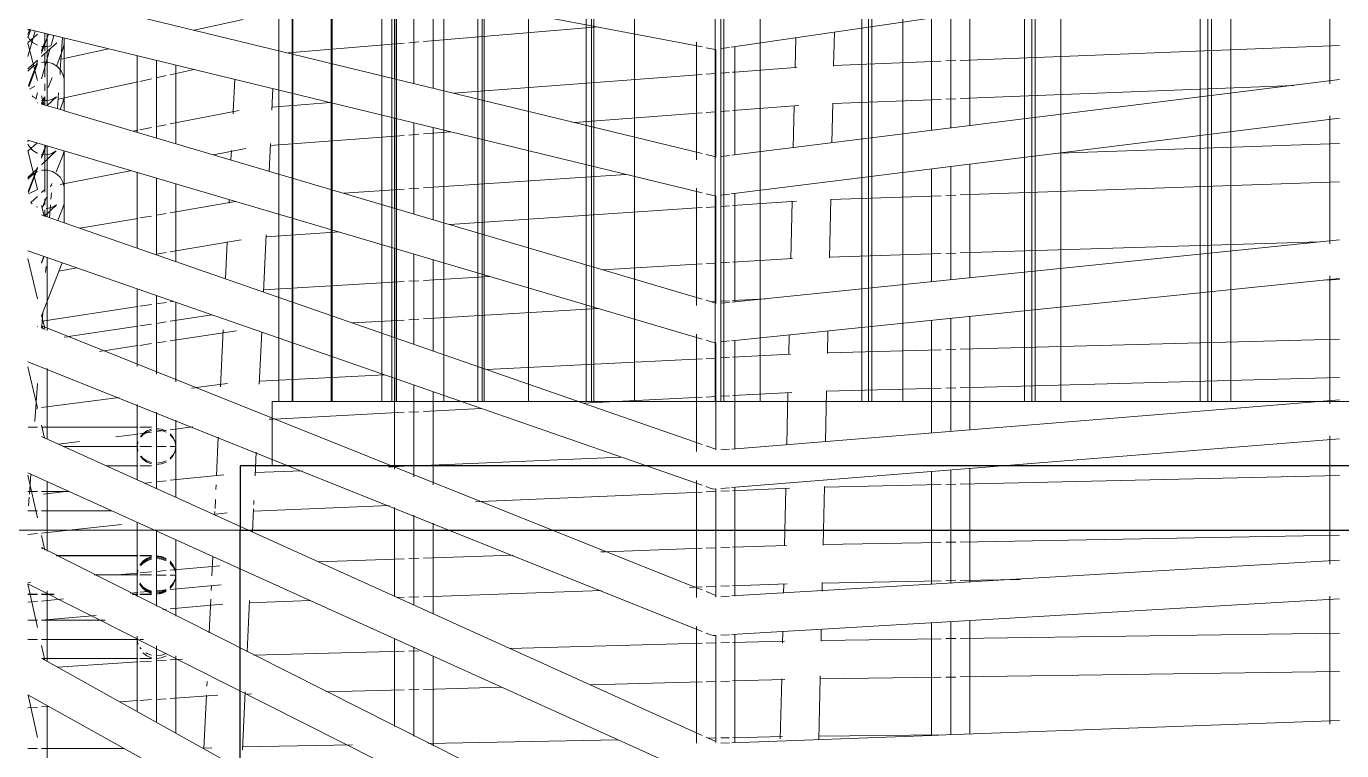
# Model space of a CAD drawing. Header units: millimetres. Extents: x 886808 to 1650903, y -1008069 to 230892.
# Drawn here: x 1018504 to 1019526, y -559522 to -558958 of the extents above; entities that cross this region are included whole.
import ezdxf
from ezdxf.xclip import XClip

# ---------------------------------------------------------------- set-up
doc = ezdxf.new("R2010")
doc.units = ezdxf.units.MM
doc.header["$XCLIPFRAME"] = 0
doc.linetypes.add('CENTER', pattern=[2, 1.25, -0.25, 0.25, -0.25])
doc.layers.get('0').update_dxf_attribs({"lineweight": 0})
for name, color, linetype, lineweight in [('0.NETMANHNHAT-0.05', 251, 'Continuous', 0), ('8l NET TO', 8, 'Continuous', 9), ('A-Wall', 113, 'Continuous', 30), ('A_Dim', 8, 'Continuous', 5)]:
    doc.layers.add(name, color=color, linetype=linetype, lineweight=lineweight)

# ---------------------------------------------------------------- blocks, each defined once
blk = doc.blocks.new('A$C14C457CE')
for p, q in [((8875.8, 2075.9), (9371.7, 2170.5)), ((8380.3, 2144.9), (8853.2, 2075.8)), ((8387.8, 2047.2), (8387.8, 2146.9)), ((8875.8, 1993), (9389.4, 2117.8)), ((9100, 2118.8), (9100, 2047.5)), ((9115, 2121.7), (9115, 2051.1)), ((9085, 2116), (9085, 2043.8)), ((8667.5, 2103), (8667.5, 2014.7)), ((8682.5, 2100.8), (8682.5, 2012.7)), ((8697.5, 2098.6), (8697.5, 2011)), ((9270.7, 2089), (9232.6, 2097.3)), ((8773.5, 2061.1), (8772.9, 2087.5)), ((9092.5, 2080.1), (8956.5, 2091.5)), ((9385, 2086.2), (9392.5, 2088)), ((9386.7, 2086.6), (9386.7, 2079.9)), ((9386.7, 2086.6), (9386.7, 2072.8)), ((9392.5, 2088), (9397.8, 2089.3)), ((9394.3, 2088.4), (9400, 2068.4)), ((9397.8, 2089.3), (9400, 2089.8)), ((9397.8, 2089.3), (9400, 2083.3)), ((9398.6, 2089.5), (9400, 2085.6)), ((9400, 2089), (9399, 2089.6)), ((8675, 2065.5), (8380.3, 2077.1)), ((8803.5, 2059.9), (8803, 2083.1)), ((8850.2, 1991.9), (8850.2, 2076.2)), ((8875.8, 1962.4), (9385, 2086.2)), ((8880.2, 1988.2), (8880.2, 2079.7)), ((9103.9, 2079.1), (9096.1, 2079.8)), ((9197.7, 2071.3), (9107.5, 2078.8)), ((9371.8, 2081.9), (9371.8, 2083)), ((9371.8, 2078), (9371.8, 2081.9)), ((9371.8, 2078), (9372.8, 2074.3)), ((9371.8, 2077.9), (9371.8, 2067)), ((9374.8, 2058.3), (9373, 2083.2)), ((9377.6, 2079.2), (9378.4, 2078.7)), ((9389.4, 2068.5), (9377.6, 2079.2)), ((9379.8, 2084.9), (9382, 2077.1)), ((9382.2, 2076.9), (9384.8, 2076.2)), ((9383.9, 2085.9), (9389.4, 2071.1)), ((9384.8, 2076.2), (9388.7, 2076.2)), ((9385, 2064), (9385, 2086.2)), ((9386.7, 2079.9), (9389.4, 2072.8)), ((9388.7, 2076.2), (9389.4, 2076.3)), ((9400, 2079.1), (9392.5, 2085.9)), ((9392.5, 2077.2), (9395.9, 2079.2)), ((9400, 2078.8), (9392.5, 2049.9)), ((9395.9, 2079.2), (9398.7, 2081.9)), ((9398.7, 2081.9), (9400, 2084.3)), ((8854.6, 2075.6), (8861.3, 2074.6)), ((8865.2, 2074), (8865.6, 2074)), ((8865.2, 1990.3), (8865.2, 2074)), ((8865.6, 2074), (8872.7, 2075.3)), ((9315, 2009.6), (9315, 2069.1)), ((9374.2, 2066.5), (9337.2, 2074.5)), ((9371.8, 2067), (9371.8, 2051.1)), ((9372.8, 2074.3), (9377.6, 2061.5)), ((9382.6, 2074.9), (9389.4, 2051)), ((9386.7, 2071.2), (9386.7, 2052.4)), ((8686.4, 2065), (8678.6, 2065.4)), ((8773.5, 2061.6), (8690, 2064.9)), ((8803.5, 2059.9), (8802.5, 2060)), ((8850.2, 2056.4), (8803.5, 2059.9)), ((8852.2, 2056.2), (8850.2, 2056.4)), ((8861.3, 2055.6), (8854.6, 2056.1)), ((9289.4, 2054.3), (9270.6, 2058.4)), ((9285, 2000.7), (9285, 2061.9)), ((9300, 2065.5), (9300, 2005.1)), ((9300, 2065.5), (9300, 2005.1)), ((9374.7, 2058.2), (9372.8, 2054.7)), ((9377.4, 2061), (9374.7, 2058.2)), ((9375, 2054.6), (9374.8, 2058)), ((9380.8, 2063), (9377.4, 2061)), ((9384.5, 2064), (9380.8, 2063)), ((9388.4, 2064.1), (9384.5, 2064)), ((9385, 2034.2), (9385, 2064)), ((9389.4, 2063.8), (9388.4, 2064.1)), ((9400, 2058.9), (9392.5, 2065.7)), ((9392.5, 2064.6), (9399.5, 2046)), ((9395.4, 2061.3), (9392.5, 2062.9)), ((9392.5, 2062.8), (9399.2, 2044.9)), ((9395.7, 2061.2), (9395.4, 2061.3)), ((9400, 2057.2), (9395.7, 2061.2)), ((9398, 2060.6), (9397.1, 2061)), ((9398.9, 2060.1), (9398, 2060.6)), ((8380.3, 2050.5), (8852.6, 1991.7)), ((8675, 2035.7), (8415.8, 2045.9)), ((8872.7, 2054.7), (8865.2, 2055.3)), ((9068.7, 2039.9), (8875.8, 2054.5)), ((9240.3, 2025.6), (9239.2, 2050.7)), ((9300, 2052), (9292.5, 2053.6)), ((9313, 2049.1), (9303.9, 2051.1)), ((9376.4, 2035.4), (9314.5, 2048.8)), ((9371.8, 2051), (9372.8, 2054.7)), ((9371.8, 2051), (9371.8, 2050.9)), ((9371.8, 2050.9), (9371.9, 2047)), ((9371.8, 2050.9), (9371.8, 2048.9)), ((9371.8, 2040.5), (9371.9, 2047)), ((9381.1, 2052.2), (9384.1, 2044.3)), ((9386.7, 2047.1), (9386.7, 2041.9)), ((9386.7, 2047.1), (9386.7, 2041.9)), ((9398.8, 2043.2), (9394.5, 2045.5)), ((8686.4, 2035.2), (8678.6, 2035.6)), ((9210.3, 2026.7), (9209.5, 2043.5)), ((9371.8, 2040.5), (9371.8, 2036.6)), ((9371.8, 2036.6), (9372.9, 2032.9)), ((9371.8, 2036.4), (9371.9, 2036.6)), ((9371.8, 2026.3), (9371.8, 2036.4)), ((9371.8, 2036.4), (9371.9, 2026.4)), ((9377, 2027.9), (9376.1, 2040.3)), ((9377.8, 2037.1), (9381.2, 2035.1)), ((9385.1, 2030.3), (9377.8, 2037.1)), ((9386.7, 2037.3), (9386.7, 2030.7)), ((9386.8, 2037.2), (9389, 2031.4)), ((9389.4, 2037.9), (9387.6, 2031)), ((9387.6, 2036.5), (9389.4, 2031.7)), ((9392.5, 2040.1), (9393.8, 2035.4)), ((9393.5, 2035.7), (9396, 2037.2)), ((9396, 2037.2), (9396.7, 2038)), ((8774.1, 2031.8), (8690, 2035.1)), ((8774.8, 2001.3), (8774.1, 2032.2)), ((8852.2, 2026.4), (8800.6, 2030.3)), ((8804.9, 1997.5), (8804.2, 2030)), ((8861.3, 2025.7), (8854.6, 2026.2)), ((8872.7, 2024.9), (8865.2, 2025.4)), ((8875.8, 1879.8), (9371.8, 2026.3)), ((9210.1, 2029.2), (9164.8, 2032.6)), ((9289.4, 2016), (9235.6, 2026.5)), ((9240.4, 2023.8), (9240.4, 2025.2)), ((9371.8, 2026.3), (9371.9, 2026.4)), ((9371.9, 2026.4), (9389.4, 2031.5)), ((9372.9, 2032.9), (9375, 2027.3)), ((9381.2, 2035.1), (9385, 2034.2)), ((9385, 2034.2), (9387.9, 2034.2)), ((9385, 2030.4), (9385, 2034.2)), ((9385, 2030.2), (9385, 2030.4)), ((9389, 2031.4), (9386.6, 2032.7)), ((9387.9, 2034.2), (9388.4, 2034.2)), ((9388.4, 2034.2), (9388.9, 2034.2)), ((9388.9, 2034.2), (9389.4, 2034.3)), ((9392.5, 2032.5), (9392.7, 2032.5)), ((8380.3, 2020.4), (8853.1, 1961.6)), ((8387.8, 1922.7), (8387.8, 2022.4)), ((8975.1, 2017.1), (8875.8, 2024.6)), ((9100, 2016.9), (9100, 1946)), ((9115, 2020.5), (9115, 1950.5)), ((9300, 2014), (9292.5, 2015.4)), ((8667.5, 2014.7), (8667.5, 2014.6)), ((8697.5, 2011), (8697.5, 2010.9)), ((9092.5, 2008.3), (9071.1, 2009.9)), ((9085, 2013.2), (9085, 1941.6)), ((9103.9, 2007.4), (9096.1, 2008)), ((9211.5, 1999.3), (9107.5, 2007.1)), ((9313, 2011.4), (9303.9, 2013.2)), ((9318, 2010.5), (9314.5, 2011.1)), ((8598.3, 1993.3), (8380.3, 2000.9)), ((8875.8, 1848.7), (9400, 2003.5)), ((9212.4, 1979.3), (9211.4, 2000.9)), ((9255.7, 1992), (9230.5, 1996.9)), ((9242.1, 1988), (9241.7, 1995.4)), ((9371.8, 1969.5), (9371.8, 1995.2)), ((9371.9, 1995.2), (9372.9, 1991.6)), ((9377.9, 1995), (9381.3, 1993.1)), ((9389.4, 1984.3), (9377.9, 1995)), ((9385, 1943.7), (9385, 1999.1)), ((9385.7, 1999.3), (9389.4, 1989.5)), ((9386.7, 1999.6), (9386.7, 1963)), ((9386.7, 1999.6), (9386.7, 1997.5)), ((9386.7, 1997.5), (9389.4, 1990.5)), ((9400, 1995.3), (9392.5, 1965.1)), ((9400, 1994.8), (9392.8, 2001.4)), ((9392.8, 1993.3), (9396.1, 1995.3)), ((9396.1, 1995.3), (9398.8, 1998.2)), ((9398.8, 1998.2), (9400, 2000.3)), ((9399.6, 2003.4), (9400, 2002.2)), ((8667.5, 1984.7), (8667.5, 1896.4)), ((8854.6, 1991.5), (8861.3, 1990.6)), ((8865.2, 1990.4), (8872.7, 1992.2)), ((8865.2, 1990), (8865.2, 1990.1)), ((9372.9, 1991.6), (9377.9, 1978.7)), ((9381.3, 1993.1), (9385.1, 1992.1)), ((9385.1, 1992.1), (9389, 1992.2)), ((9389, 1992.2), (9389.4, 1992.3)), ((9392.5, 1993.2), (9392.8, 1993.3)), ((8682.5, 1982.8), (8682.5, 1894.9)), ((8697.5, 1980.9), (8697.5, 1893.3)), ((9092.5, 1966.2), (8935.2, 1976.8)), ((9300, 1974), (9300, 1914.2)), ((9300, 1974), (9300, 1914.2)), ((9315, 1919.4), (9315, 1978.4)), ((9374.9, 1968.8), (9319.2, 1979.7)), ((9374.7, 1974.3), (9372.8, 1970.8)), ((9377.5, 1977), (9374.7, 1974.3)), ((9380.9, 1979), (9377.5, 1977)), ((9384.6, 1980), (9380.9, 1979)), ((9385, 1980), (9384.6, 1980)), ((9388.6, 1980.1), (9385, 1980)), ((9389.4, 1979.8), (9388.6, 1980.1)), ((9392.5, 1982.4), (9399.8, 1963.4)), ((9400, 1974.4), (9392.5, 1981.4)), ((9392.5, 1981.3), (9399.6, 1962.6)), ((9395.7, 1977.1), (9392.5, 1979)), ((9400, 1973.1), (9395.7, 1977.1)), ((8675, 1960.8), (8380.3, 1971.1)), ((8880.2, 1874.7), (8880.2, 1966.1)), ((9103.9, 1965.5), (9096.1, 1966)), ((9154.3, 1962.1), (9107.5, 1965.2)), ((9285, 1909), (9285, 1969.6)), ((9372.8, 1970.8), (9371.8, 1967)), ((9371.8, 1967), (9371.8, 1969.5)), ((9371.8, 1967), (9371.9, 1963.1)), ((9381.3, 1969.7), (9382.3, 1967.2)), ((9381.3, 1968.1), (9381.3, 1968.4)), ((9389.4, 1962.6), (9386.7, 1965.1)), ((9386.7, 1965.1), (9386.7, 1963)), ((9399.4, 1961.7), (9392.5, 1965)), ((8686.4, 1960.4), (8678.6, 1960.6)), ((8775.7, 1957.2), (8690, 1960.2)), ((8776.7, 1912), (8775.7, 1957.6)), ((8852.2, 1952.5), (8802.4, 1955.9)), ((8806.8, 1911.1), (8805.8, 1955.6)), ((8850.2, 1877.7), (8850.2, 1961.9)), ((8854.6, 1961.4), (8861.3, 1960.5)), ((8865.2, 1960.1), (8865.9, 1960)), ((8865.2, 1876.4), (8865.2, 1960.1)), ((8865.9, 1960), (8868.3, 1960.6)), ((8868.3, 1960.6), (8872.7, 1961.6)), ((9289.4, 1946.9), (9238.6, 1955.7)), ((9243.6, 1954.5), (9243.5, 1957.3)), ((9371.8, 1957.8), (9371.9, 1963.1)), ((9371.8, 1957.8), (9371.9, 1954)), ((9371.9, 1954), (9371.8, 1939.2)), ((9371.9, 1954), (9373, 1950.3)), ((9371.9, 1954), (9371.9, 1939.2)), ((9382.1, 1957.4), (9381.7, 1962.5)), ((9385.4, 1959), (9388.2, 1951.7)), ((9386.7, 1957.8), (9386.7, 1956.3)), ((9386.7, 1957.8), (9386.7, 1953.1)), ((9386.7, 1956.3), (9388.7, 1951.3)), ((9397.7, 1954.8), (9392.5, 1959.7)), ((9396.6, 1953.8), (9397.7, 1955)), ((8861.3, 1951.9), (8854.6, 1952.4)), ((8872.7, 1951.1), (8865.2, 1951.6)), ((9071.9, 1937.7), (8875.8, 1950.9)), ((9300, 1945.1), (9292.5, 1946.4)), ((9313, 1942.9), (9303.9, 1944.4)), ((9371.9, 1939.2), (9385, 1943.7)), ((9373, 1950.3), (9376.6, 1940.8)), ((9377.7, 1953.1), (9381.1, 1951.2)), ((9387, 1944.4), (9377.7, 1953.1)), ((9381.1, 1951.2), (9384.9, 1950.2)), ((9383.1, 1943.1), (9382.4, 1953.2)), ((9384.9, 1950.2), (9385.7, 1950.2)), ((9385, 1943.7), (9387, 1944.4)), ((9386.7, 1949.2), (9386.7, 1944.3)), ((9387, 1944.4), (9389.4, 1945.3)), ((9389.4, 1952.6), (9387.4, 1944.6)), ((9392.5, 1951.2), (9392.6, 1951.2)), ((9392.6, 1951.2), (9393.3, 1951.6)), ((8875.8, 1766.6), (9371.8, 1939.2)), ((9359.5, 1934.9), (9314.5, 1942.6)), ((9371.8, 1939.2), (9371.9, 1939.2)), ((8380.3, 1925.9), (8852.6, 1877.4)), ((8675, 1915.7), (8395.6, 1924.3)), ((9214.8, 1928.1), (9157.7, 1932)), ((9216.8, 1885.2), (9214.7, 1929.8)), ((9289.4, 1916.5), (9234.2, 1926)), ((9246.3, 1895.5), (9245, 1924.2)), ((8686.4, 1915.3), (8678.6, 1915.5)), ((8776.7, 1912.5), (8690, 1915.2)), ((8875.8, 1735), (9400, 1917.3)), ((9100, 1914.9), (9100, 1844.6)), ((9115, 1919.3), (9115, 1849.8)), ((9300, 1914.7), (9292.5, 1916)), ((9387.4, 1912.9), (9389.4, 1907.7)), ((9387.6, 1912.9), (9389.4, 1908.2)), ((8852.2, 1908.5), (8805.6, 1911.3)), ((8861.3, 1908), (8854.6, 1908.4)), ((8872.7, 1907.3), (8865.2, 1907.7)), ((8952.9, 1902.6), (8875.8, 1907.1)), ((9085, 1910.5), (9085, 1839.4)), ((9375.9, 1901.6), (9361.9, 1904)), ((9373.4, 1908), (9389.4, 1866.7)), ((9385, 1857.3), (9385, 1912)), ((9386.2, 1900.4), (9385.9, 1905.1)), ((9400, 1911.4), (9392.5, 1880.1)), ((8380.3, 1895.8), (8853, 1847.3)), ((8392.5, 1894.6), (8380.3, 1894.9)), ((8387.8, 1798.2), (8387.8, 1897.8)), ((9092.5, 1894.3), (9040.7, 1897.4)), ((9103.9, 1893.7), (9096.1, 1894.1)), ((9216.7, 1887), (9107.5, 1893.4)), ((9300, 1882.5), (9300, 1823.2)), ((9300, 1882.5), (9300, 1823.2)), ((9315, 1829.2), (9315, 1887.7)), ((8852.2, 1878.6), (8826.2, 1880.1)), ((8861.3, 1878.1), (8854.6, 1878.5)), ((8854.6, 1877.2), (8861.3, 1876.5)), ((8865.2, 1876.7), (8872.7, 1878.9)), ((8868.5, 1877.6), (8865.2, 1877.8)), ((9092.5, 1864.4), (8956.3, 1872.5)), ((9285, 1817.2), (9285, 1877.3)), ((9289.4, 1877.7), (9287.2, 1878)), ((9300, 1876.1), (9292.5, 1877.2)), ((9313, 1874.2), (9303.9, 1875.5)), ((9389, 1862.7), (9314.5, 1873.9)), ((8667.5, 1866.4), (8667.5, 1778.1)), ((8682.5, 1864.8), (8682.5, 1776.9)), ((8697.5, 1863.3), (8697.5, 1775.7)), ((9103.9, 1863.7), (9096.1, 1864.2)), ((9147.6, 1861.2), (9107.5, 1863.5)), ((9289.4, 1862.5), (9256.8, 1867.5)), ((9300, 1860.9), (9292.5, 1862.1)), ((9389.4, 1867.2), (9387.2, 1858.1)), ((9389.2, 1859), (9388.5, 1869)), ((8778.4, 1837.5), (8778, 1855)), ((8808.4, 1836.8), (8808.1, 1851.9)), ((8880.2, 1761.2), (8880.2, 1852.4)), ((8881.3, 1655.7), (9389.2, 1859)), ((9220.1, 1813.5), (9218.2, 1854)), ((9289.4, 1847.4), (9237.8, 1855.1)), ((9250.2, 1811.5), (9248.1, 1855.9)), ((9313, 1859), (9303.9, 1860.4)), ((9368.5, 1850.6), (9314.5, 1858.8)), ((9385, 1855.4), (9385, 1856.9)), ((9387.1, 1857.7), (9386.7, 1856.1)), ((9389.1, 1858.2), (9387.8, 1856.5)), ((9389.4, 1858.4), (9389.1, 1858.2)), ((9389.2, 1859), (9389.4, 1859)), ((9389.4, 1857.2), (9389.3, 1858.6)), ((9392.5, 1858.7), (9392.6, 1858.5)), ((8675, 1840.7), (8380.3, 1848.6)), ((8850.2, 1763.3), (8850.2, 1847.6)), ((8854.6, 1847.2), (8861.3, 1846.5)), ((8865.2, 1846.1), (8866.2, 1846)), ((8865.2, 1762.5), (8865.2, 1846.1)), ((8866.2, 1846), (8868.6, 1846.6)), ((8868.6, 1846.6), (8872.7, 1847.8)), ((9300, 1845.8), (9292.5, 1846.9)), ((9313, 1843.8), (9303.9, 1845.2)), ((9341, 1839.6), (9314.5, 1843.6)), ((9371.8, 1850.1), (9369.2, 1850.5)), ((8686.4, 1840.4), (8678.6, 1840.6)), ((8778.4, 1838), (8690, 1840.3)), ((8852.2, 1834.6), (8807.1, 1836.9)), ((8861.3, 1834.1), (8854.6, 1834.5)), ((8872.7, 1833.6), (8865.2, 1833.9)), ((9043.2, 1824.9), (8875.8, 1833.4)), ((8875.8, 1621.2), (9400, 1831)), ((9344.3, 1839.1), (9341.7, 1839.5)), ((9220, 1815.9), (9122.7, 1820.8)), ((9300, 1822.9), (9300, 1821.4)), ((9300, 1822.9), (9300, 1821.4)), ((9315, 1827.4), (9315, 1828.9)), ((9385, 1770.8), (9385, 1825.7)), ((9400, 1827.2), (9393.6, 1799.5)), ((8675, 1810.8), (8380.3, 1818.7)), ((8686.4, 1810.5), (8678.6, 1810.7)), ((8779, 1808.1), (8690, 1810.4)), ((9100, 1812.9), (9100, 1743.2)), ((9115, 1818.1), (9115, 1749.2)), ((9269.2, 1810.9), (9244.7, 1814.1)), ((9272.7, 1810.5), (9269.9, 1810.8)), ((9285, 1815.4), (9285, 1816.9)), ((9394.6, 1784.6), (9392.5, 1814.1)), ((8380.3, 1801.3), (8852.6, 1763.1)), ((8779.9, 1769), (8779, 1808.5)), ((8852.2, 1804.7), (8806, 1807)), ((8809.9, 1766.6), (8809.1, 1806.9)), ((8861.3, 1804.2), (8854.6, 1804.5)), ((8872.7, 1803.6), (8865.2, 1804)), ((8968.2, 1798.8), (8875.8, 1803.5)), ((9085, 1807.7), (9085, 1737.2)), ((9389.4, 1795.4), (9328.9, 1803.2)), ((9092.5, 1792.4), (9047.6, 1794.7)), ((9103.9, 1791.9), (9096.1, 1792.2)), ((9208.3, 1786.5), (9107.5, 1791.7)), ((9300, 1791.7), (9300, 1732.3)), ((9300, 1791.7), (9300, 1732.3)), ((9315, 1774.8), (9315, 1797.7)), ((9393.6, 1799.5), (9392.5, 1795)), ((9393.9, 1794.8), (9392.5, 1795)), ((9392.5, 1795), (9392.5, 1795)), ((9212.4, 1786.3), (9209.1, 1786.5)), ((9289.4, 1778.1), (9271.7, 1780.3)), ((9285, 1778.6), (9285, 1785.7)), ((9300, 1780.1), (9300, 1779)), ((9303.9, 1780.1), (9313, 1780.1)), ((9314.5, 1780.1), (9389.4, 1780.1)), ((9389.4, 1781.6), (9387.1, 1771.7)), ((9392.5, 1780.1), (9399.8, 1780.1)), ((8380.3, 1771.2), (8852.9, 1733.1)), ((8387.8, 1673.7), (8387.8, 1773.3)), ((8875.8, 1540.4), (9389.4, 1772.8)), ((9253.4, 1742.2), (9252, 1772.5)), ((9285, 1765.1), (9285, 1778.6)), ((9285.5, 1768.7), (9287, 1772.1)), ((9285.5, 1768.4), (9287, 1771.5)), ((9287, 1772.1), (9289.4, 1775)), ((9287, 1771.5), (9289.4, 1774.2)), ((9292.5, 1777.2), (9296.1, 1778.6)), ((9300, 1776.7), (9292.5, 1777.7)), ((9292.5, 1776.2), (9296.1, 1777.5)), ((9296.1, 1778.6), (9300, 1779)), ((9296.1, 1777.5), (9300, 1778)), ((9300, 1779), (9300, 1778)), ((9300, 1778), (9300, 1776.7)), ((9300, 1765.1), (9300, 1776.7)), ((9303.9, 1778.6), (9307.5, 1777.2)), ((9303.9, 1777.5), (9307.5, 1776.2)), ((9313, 1775), (9303.9, 1776.2)), ((9307.5, 1777.2), (9310.6, 1775)), ((9307.5, 1776.2), (9310.6, 1774.2)), ((9310.6, 1775), (9312.5, 1772.6)), ((9310.6, 1774.2), (9312, 1772.6)), ((9331.7, 1772.6), (9314.5, 1774.8)), ((9315, 1774.8), (9315, 1765.1)), ((8854.6, 1763), (8861.3, 1762.4)), ((8865.2, 1763), (8872.7, 1765.6)), ((9223.3, 1742.4), (9222.5, 1760.7)), ((9285, 1765.1), (9285.5, 1768.4)), ((9285.5, 1761.8), (9285, 1765.1)), ((9285, 1739.2), (9285, 1765.1)), ((9285, 1765.1), (9289.4, 1765.1)), ((9285.5, 1768.4), (9285.5, 1768.7)), ((9287, 1758.7), (9285.5, 1761.8)), ((9285.5, 1761.5), (9285.5, 1761.8)), ((9287, 1758.1), (9285.5, 1761.5)), ((9300, 1765.1), (9292.5, 1765.1)), ((9300, 1752.2), (9300, 1765.1)), ((9303.9, 1765.1), (9313, 1765.1)), ((9303.9, 1765.1), (9313, 1765.1)), ((9314.5, 1768.7), (9314.5, 1768.4)), ((9314.5, 1768.4), (9315, 1765.1)), ((9315, 1765.1), (9314.5, 1765.1)), ((9315, 1765.1), (9314.5, 1761.8)), ((9314.5, 1765.1), (9372.5, 1765.1)), ((9314.5, 1761.8), (9314.5, 1761.5)), ((9315, 1765.1), (9315, 1750.1)), ((9376.3, 1766.9), (9359.8, 1769)), ((9092.5, 1750.4), (8939, 1756.9)), ((9103.9, 1749.9), (9096.1, 1750.2)), ((9115.4, 1749.4), (9107.5, 1749.7)), ((9119.6, 1749.2), (9116.3, 1749.3)), ((9289.4, 1756), (9287, 1758.7)), ((9289.4, 1755.3), (9287, 1758.1)), ((9296.1, 1752.7), (9292.5, 1754)), ((9296.1, 1751.7), (9292.5, 1753)), ((9300, 1752.2), (9296.1, 1752.7)), ((9300, 1751.2), (9296.1, 1751.7)), ((9300, 1752.2), (9300, 1751.2)), ((9300, 1750.1), (9300, 1751.2)), ((9307.5, 1754), (9303.9, 1752.7)), ((9307.5, 1753), (9303.9, 1751.7)), ((9303.9, 1750.1), (9313, 1750.1)), ((9310.6, 1756), (9307.5, 1754)), ((9310.6, 1755.3), (9307.5, 1753)), ((9312, 1757.6), (9310.6, 1756)), ((9312.5, 1757.6), (9310.6, 1755.3)), ((9314.5, 1750.1), (9339.3, 1750.1)), ((9315, 1739.1), (9315, 1750.1)), ((8675, 1735.9), (8380.3, 1742.5)), ((8667.5, 1748), (8667.5, 1659.4)), ((8682.5, 1746.8), (8682.5, 1658.5)), ((8697.5, 1745.6), (8697.5, 1657.7)), ((8875.8, 1507.4), (9400, 1744.6)), ((8880.2, 1647.7), (8880.2, 1738.7)), ((9100, 1742.8), (9100, 1741.4)), ((9115, 1748.8), (9115, 1747.4)), ((9223.2, 1744.8), (9186.7, 1746.3)), ((9289.4, 1738.8), (9247.7, 1743.2)), ((9285, 1725.5), (9285, 1739.2)), ((9400, 1742.7), (9392.5, 1709.7)), ((9398.7, 1728.1), (9397.6, 1743.6)), ((8686.4, 1735.6), (8678.6, 1735.8)), ((8780.7, 1733.5), (8690, 1735.5)), ((8781.6, 1688.4), (8780.6, 1733.9)), ((8852.2, 1730.7), (8807.8, 1732.6)), ((8811.7, 1688.1), (8810.7, 1732.5)), ((8850.2, 1648.7), (8850.2, 1733.3)), ((8854.6, 1732.9), (8861.3, 1732.4)), ((8861.3, 1730.3), (8854.6, 1730.6)), ((8865.2, 1732.1), (8866.5, 1732)), ((8865.2, 1647.8), (8865.2, 1732.1)), ((8872.7, 1729.8), (8865.2, 1730.1)), ((8866.5, 1732), (8868.9, 1732.5)), ((8868.9, 1732.5), (8872.7, 1733.9)), ((9047.8, 1722.3), (8875.8, 1729.7)), ((9085, 1736.8), (9085, 1735.4)), ((9253.9, 1731.7), (9253.7, 1735.4)), ((9300, 1737.6), (9292.5, 1738.4)), ((9309.4, 1736.6), (9303.9, 1737.2)), ((9367.9, 1730.1), (9389.4, 1730.1)), ((9388.1, 1728.1), (9368.2, 1730.3)), ((9385, 1683.7), (9385, 1737.9)), ((9392.5, 1730.1), (9400, 1730.1)), ((9052, 1722.1), (9048.7, 1722.3)), ((9224.6, 1714.7), (9119.1, 1719.3)), ((9224.4, 1719.9), (9224.2, 1723.2)), ((9254.5, 1717), (9254.2, 1723.9)), ((9399.4, 1719), (9398.9, 1725.7)), ((9100, 1711.6), (9100, 1641.8)), ((9115, 1717.6), (9115, 1648.6)), ((9225.4, 1698.5), (9224.5, 1716.5)), ((9255.6, 1712.2), (9245.1, 1713.4)), ((9254.8, 1711.9), (9254.6, 1714.5)), ((9334.7, 1715.1), (9389.4, 1715.1)), ((9392.5, 1715.1), (9400, 1715.1)), ((9085, 1705.6), (9085, 1635)), ((9300, 1699.4), (9300, 1640.8)), ((9300, 1699.4), (9300, 1665.1)), ((9303.9, 1700.1), (9313, 1700.1)), ((9314.5, 1700.1), (9389.4, 1700.1)), ((9315, 1648.4), (9315, 1706.2)), ((9389.4, 1697.8), (9327.2, 1704.5)), ((9392.5, 1700.1), (9400, 1700.1)), ((8675, 1690.8), (8380.3, 1696.2)), ((8686.4, 1690.6), (8678.6, 1690.8)), ((8781.6, 1688.9), (8690, 1690.5)), ((8852.2, 1686.7), (8810.2, 1688.1)), ((9285, 1669.3), (9285, 1692.6)), ((9389.4, 1696), (9386.8, 1684.6)), ((9400, 1696.7), (9392.5, 1697.5)), ((8861.3, 1686.4), (8854.6, 1686.6)), ((8872.7, 1686), (8865.2, 1686.2)), ((8875.8, 1427.3), (9389.4, 1686.6)), ((8950.2, 1683.3), (8875.8, 1685.9)), ((8954.4, 1683.1), (8951.1, 1683.2)), ((9092.5, 1678.3), (9022.8, 1680.7)), ((9103.9, 1677.9), (9096.1, 1678.2)), ((9174.3, 1675.5), (9107.5, 1677.8)), ((9256.9, 1664.6), (9256.3, 1679.6)), ((9292.5, 1678.1), (9296.1, 1679.6)), ((9292.5, 1677.7), (9296.1, 1679.1)), ((9292.5, 1677), (9296.1, 1678.3)), ((9292.5, 1676.2), (9296.1, 1677.5)), ((9296.1, 1679.6), (9300, 1680.1)), ((9296.1, 1679.1), (9300, 1679.6)), ((9296.1, 1678.3), (9300, 1678.8)), ((9296.1, 1677.5), (9300, 1678)), ((9300, 1680.2), (9300, 1680.1)), ((9300, 1680.1), (9300, 1679.6)), ((9300, 1679.6), (9300, 1678.8)), ((9300, 1678), (9300, 1678.8)), ((9300, 1668), (9300, 1678)), ((9313, 1680.2), (9303.9, 1680.2)), ((9303.9, 1680.1), (9313, 1680.1)), ((9303.9, 1679.6), (9307.5, 1678.1)), ((9303.9, 1679.1), (9307.5, 1677.7)), ((9303.9, 1678.3), (9307.5, 1677)), ((9303.9, 1677.5), (9307.5, 1676.2)), ((9307.5, 1678.1), (9310.6, 1675.8)), ((9307.5, 1677.7), (9310.6, 1675.4)), ((9378.1, 1680.2), (9314.5, 1680.2)), ((9314.5, 1680.1), (9377.9, 1680.1)), ((9388.6, 1685.7), (9388.5, 1685.5)), ((9389.4, 1686.2), (9388.6, 1685.7)), ((8380.3, 1676.7), (8852.6, 1648.9)), ((9289.4, 1668.9), (9250.7, 1672.4)), ((9285, 1665.2), (9285, 1669.3)), ((9285, 1665.2), (9285.5, 1668.4)), ((9285.5, 1668.9), (9287, 1672.4)), ((9285.5, 1668.7), (9287, 1672)), ((9285.5, 1668.4), (9287, 1671.5)), ((9285.5, 1669.1), (9285.6, 1669.3)), ((9285.5, 1668.9), (9285.5, 1669.1)), ((9285.5, 1668.7), (9285.5, 1668.9)), ((9285.5, 1668.4), (9285.5, 1668.7)), ((9285.6, 1669.3), (9287, 1672.7)), ((9287, 1672.7), (9289.4, 1675.8)), ((9287, 1672.4), (9289.4, 1675.4)), ((9287, 1672), (9289.4, 1674.8)), ((9287, 1671.5), (9289.4, 1674.2)), ((9300, 1668), (9292.5, 1668.7)), ((9300, 1668), (9300, 1665.1)), ((9313, 1666.8), (9303.9, 1667.6)), ((9307.5, 1677), (9310.6, 1674.8)), ((9307.5, 1676.2), (9310.6, 1674.2)), ((9310.6, 1675.8), (9313, 1672.7)), ((9310.6, 1675.4), (9312.7, 1672.7)), ((9310.6, 1674.8), (9312.3, 1672.7)), ((9310.6, 1674.2), (9311.9, 1672.7)), ((9314.5, 1668.4), (9314.5, 1669.1)), ((9314.5, 1668.4), (9315, 1665.2)), ((8675, 1660.9), (8628.5, 1661.7)), ((8686.4, 1660.7), (8678.6, 1660.8)), ((8782.3, 1658.9), (8690, 1660.6)), ((8782.4, 1652.7), (8782.3, 1659.4)), ((8852.2, 1656.7), (8809.6, 1658.2)), ((8812.5, 1650.9), (8812.3, 1658.1)), ((9289.4, 1653.9), (9249.7, 1657.4)), ((9257.5, 1653.1), (9257.3, 1657)), ((9285, 1665.1), (9285, 1665.2)), ((9285, 1665.2), (9285, 1665.2)), ((9285, 1665.1), (9285, 1639.2)), ((9285, 1665.1), (9289.4, 1665.1)), ((9285.1, 1664.2), (9285, 1665.1)), ((9285.2, 1663.9), (9285.1, 1664.2)), ((9285.3, 1663), (9285.2, 1663.9)), ((9285.5, 1661.8), (9285.3, 1663)), ((9287, 1658.7), (9285.5, 1661.8)), ((9285.5, 1661.5), (9285.5, 1661.8)), ((9287, 1658), (9285.5, 1661.5)), ((9287, 1658.3), (9285.5, 1661.5)), ((9285.5, 1661.4), (9285.5, 1661.5)), ((9287, 1657.8), (9285.5, 1661.4)), ((9289.4, 1656), (9287, 1658.7)), ((9289.4, 1655.4), (9287, 1658.3)), ((9289.4, 1655.1), (9287, 1658)), ((9289.4, 1654.7), (9287, 1657.8)), ((9300, 1665.1), (9292.5, 1665.1)), ((9300, 1665.2), (9300, 1640.8)), ((9300, 1652.2), (9300, 1665.1)), ((9300, 1665.1), (9300, 1640.8)), ((9313, 1665.2), (9303.9, 1665.2)), ((9313, 1658.7), (9310.6, 1656)), ((9313, 1658.3), (9310.6, 1655.4)), ((9313, 1658), (9310.6, 1655.1)), ((9313, 1657.8), (9310.6, 1654.7)), ((9330.9, 1665.2), (9314.5, 1666.7)), ((9348.4, 1665.2), (9314.5, 1665.2)), ((9315, 1615.4), (9400, 1658.3)), ((9400, 1659), (9397.6, 1659.2)), ((9400, 1657.9), (9398.3, 1650.2)), ((8380.3, 1646.7), (8852.9, 1618.8)), ((8387.8, 1549.2), (8387.8, 1648.7)), ((8861.3, 1656.4), (8854.6, 1656.6)), ((8854.6, 1648.7), (8861.3, 1648.3)), ((8872.7, 1656), (8865.2, 1656.3)), ((8865.2, 1649.3), (8872.7, 1652.3)), ((8881.3, 1655.7), (8875.8, 1655.9)), ((8875.8, 1653.5), (8880.2, 1655.3)), ((8880.2, 1655.3), (8881.3, 1655.7)), ((8885.5, 1655.5), (8882.2, 1655.7)), ((9092.5, 1648.3), (8953.9, 1653.2)), ((9103.9, 1647.9), (9096.1, 1648.2)), ((9112.8, 1647.6), (9107.5, 1647.8)), ((9296.1, 1652.7), (9292.5, 1654)), ((9300, 1652.9), (9292.5, 1653.6)), ((9296.1, 1651.9), (9292.5, 1653.3)), ((9296.1, 1651.3), (9292.5, 1652.8)), ((9296.1, 1650.8), (9292.5, 1652.3)), ((9300, 1652.2), (9296.1, 1652.7)), ((9300, 1651.4), (9296.1, 1651.9)), ((9300, 1650.9), (9296.1, 1651.3)), ((9300, 1650.3), (9296.1, 1650.8)), ((9300, 1652.2), (9300, 1651.4)), ((9300, 1651.4), (9300, 1650.9)), ((9300, 1650.3), (9300, 1650.9)), ((9300, 1650.1), (9300, 1650.3)), ((9307.5, 1654), (9303.9, 1652.7)), ((9307.5, 1653.3), (9303.9, 1651.9)), ((9307.5, 1652.8), (9303.9, 1651.3)), ((9313, 1651.8), (9303.9, 1652.6)), ((9307.5, 1652.3), (9303.9, 1650.8)), ((9313, 1650.2), (9303.9, 1650.2)), ((9303.9, 1650.1), (9313, 1650.1)), ((9310.6, 1656), (9307.5, 1654)), ((9310.6, 1655.4), (9307.5, 1653.3)), ((9310.6, 1655.1), (9307.5, 1652.8)), ((9310.6, 1654.7), (9307.5, 1652.3)), ((9320.4, 1651.1), (9314.5, 1651.6)), ((9318.7, 1650.2), (9314.5, 1650.2)), ((9314.5, 1650.1), (9318.4, 1650.1)), ((9379.5, 1650.1), (9389.4, 1650.1)), ((9389.4, 1650.2), (9379.7, 1650.2)), ((9385, 1597.9), (9385, 1652.9)), ((9400, 1650.2), (9392.5, 1650.2)), ((9392.5, 1650.1), (9400, 1650.1)), ((9398.3, 1650.1), (9392.5, 1624.2)), ((9398.3, 1650.2), (9398.3, 1650.1)), ((9227.9, 1643.6), (9180.4, 1645.3)), ((9229.6, 1605.3), (9227.8, 1645.4)), ((9289.4, 1638.8), (9248.5, 1642.5)), ((9259, 1620.1), (9257.8, 1646.3)), ((9285, 1633.2), (9285, 1639.2)), ((9295.1, 1638.3), (9292.5, 1638.5)), ((9389.4, 1644.9), (9372.3, 1646.5)), ((9400, 1644), (9392.5, 1644.6)), ((8667.5, 1629.7), (8667.5, 1541.4)), ((8682.5, 1628.9), (8682.5, 1540.9)), ((8697.5, 1628), (8697.5, 1540.3)), ((9339.9, 1630.1), (9389.4, 1630.1)), ((9389.4, 1629.9), (9346.9, 1633.7)), ((9392.5, 1630.1), (9400, 1630.1)), ((8675, 1615.8), (8380.3, 1620)), ((8783.3, 1613.8), (8783.1, 1622.9)), ((8813.3, 1612), (8813.1, 1621.2)), ((8850.2, 1534.7), (8850.2, 1619)), ((8854.6, 1618.7), (8861.3, 1618.3)), ((8865.2, 1618.1), (8866.8, 1618)), ((8865.2, 1534.8), (8865.2, 1618.1)), ((8866.8, 1618), (8869.2, 1618.6)), ((8869.2, 1618.6), (8872.7, 1620)), ((8880.2, 1534.3), (8880.2, 1625)), ((9315, 1615.4), (9315, 1617.5)), ((8686.4, 1615.7), (8678.6, 1615.8)), ((8783.3, 1614.3), (8690, 1615.6)), ((8852.2, 1612.7), (8811.7, 1613.7)), ((8861.3, 1612.4), (8854.6, 1612.6)), ((8872.7, 1612.1), (8865.2, 1612.3)), ((9025.3, 1608), (8875.8, 1612)), ((8875.8, 1393.7), (9300, 1607.8)), ((9103.9, 1605.9), (9096.1, 1606.1)), ((9100, 1608.9), (9100, 1539.8)), ((9224.5, 1602.7), (9107.5, 1605.8)), ((9115, 1615.7), (9115, 1547.4)), ((9300, 1607.8), (9314.5, 1615.1)), ((9300, 1610), (9300, 1607.8)), ((9300, 1610), (9300, 1550.5)), ((9300, 1610), (9300, 1550.5)), ((9300, 1610), (9300, 1550.5)), ((9300, 1602.2), (9300, 1607.8)), ((9310.2, 1615.1), (9313, 1615.1)), ((9310.2, 1615.1), (9313, 1615.1)), ((9313, 1608.7), (9312, 1607.6)), ((9313, 1607.6), (9313, 1607.6)), ((9314.5, 1615.1), (9315, 1615.4)), ((9315, 1615.1), (9314.5, 1611.8)), ((9314.5, 1615.1), (9315, 1615.1)), ((9315, 1615.1), (9314.5, 1611.2)), ((9314.5, 1615.1), (9389.4, 1615.1)), ((9315, 1615.1), (9315, 1615.4)), ((9315, 1558.9), (9315, 1615.1)), ((9389.4, 1610.3), (9386.9, 1599)), ((9392.5, 1615.1), (9400, 1615.1)), ((8875.8, 1314.2), (9389.4, 1600.4)), ((9085, 1602.1), (9085, 1532.3)), ((9289.4, 1599.2), (9279.9, 1599.8)), ((9285, 1542.2), (9285, 1602.4)), ((9289.4, 1604.6), (9289.4, 1604.6)), ((9296.1, 1602.7), (9292.5, 1604)), ((9296.1, 1600.7), (9292.5, 1602.2)), ((9300, 1598.5), (9292.5, 1599)), ((9300, 1602.2), (9296.1, 1602.7)), ((9300, 1600.2), (9296.1, 1600.7)), ((9300, 1600.2), (9300, 1602.2)), ((9300, 1600.2), (9300, 1600.1)), ((9307.5, 1604), (9303.9, 1602.7)), ((9307.5, 1602.2), (9303.9, 1600.7)), ((9303.9, 1600.1), (9313, 1600.1)), ((9313, 1597.6), (9303.9, 1598.2)), ((9308.3, 1604.5), (9307.5, 1604)), ((9310.5, 1604.5), (9307.5, 1602.2)), ((9314.5, 1600.1), (9388.9, 1600.1)), ((9376.8, 1593.4), (9314.5, 1597.5)), ((8675, 1585.9), (8380.3, 1590.1)), ((8686.4, 1585.7), (8678.6, 1585.8)), ((8783.9, 1584.3), (8690, 1585.7)), ((8783.9, 1585), (8783.9, 1586.7)), ((8785, 1537.1), (8783.9, 1584.8)), ((8852.2, 1582.7), (8811.4, 1583.8)), ((8815, 1537.6), (8813.9, 1584.4)), ((8861.3, 1582.4), (8854.6, 1582.6)), ((8872.7, 1582.1), (8865.2, 1582.3)), ((8962.7, 1579.7), (8875.8, 1582)), ((9092.5, 1576.2), (9031.4, 1577.9)), ((9103.9, 1575.9), (9096.1, 1576.1)), ((9168.1, 1574.2), (9107.5, 1575.8)), ((9260.9, 1578.8), (9260.7, 1582.4)), ((8875.8, 1279.9), (9400, 1572)), ((9231.2, 1572.5), (9226.1, 1572.6)), ((9233.1, 1529.2), (9231.1, 1574.3)), ((9289.4, 1569.1), (9252.3, 1571.6)), ((9263.1, 1530.5), (9261.2, 1571.6)), ((9300, 1568.4), (9292.5, 1568.9)), ((9313, 1567.6), (9303.9, 1568.2)), ((9328.7, 1566.5), (9314.5, 1567.5)), ((9399.7, 1571.8), (9392.5, 1538.7)), ((9389.4, 1562.5), (9383.6, 1562.8)), ((9385, 1511.5), (9385, 1563.6)), ((9400, 1561.7), (9392.5, 1562.2)), ((8380.3, 1552.1), (8686.3, 1540.7)), ((8686.4, 1540.7), (8686.3, 1540.7)), ((8686.4, 1540.7), (8697.5, 1540.3)), ((8784.9, 1539.8), (8690, 1540.7)), ((8697.5, 1540.3), (8852.6, 1534.6)), ((8852.2, 1538.6), (8813.3, 1539.4)), ((8861.3, 1538.4), (8854.6, 1538.6)), ((8854.6, 1534.5), (8861.3, 1534.3)), ((8865.2, 1535.6), (8872.7, 1539)), ((8871.1, 1538.3), (8865.2, 1538.4)), ((9088.7, 1534.1), (8941, 1536.9)), ((9233, 1531.4), (9147.6, 1533)), ((9263.9, 1530.4), (9256.9, 1530.7)), ((9263.1, 1530), (9263.1, 1530.5)), ((9325.3, 1530.3), (9389.4, 1530.3)), ((9392.5, 1530.3), (9400, 1530.3))]:
    blk.add_line(p, q)

msp = doc.modelspace()

# ---------------------------------------------------------------- linework, layer by layer
at = {"layer": '0.NETMANHNHAT-0.05', "transparency": 33554636}
for p, q in [((1018699.8, -558350.4), (1018699.8, -559250.4)), ((1018710.4, -559250.4), (1018710.4, -558350.4)), ((1018710.8, -558350.4), (1018710.8, -559250.4)), ((1018740.7, -559250.4), (1018740.7, -558350.4)), ((1018741.5, -558350.4), (1018741.5, -559250.4)), ((1018780.1, -559250.4), (1018780.1, -558350.4)), ((1018787.7, -558350.4), (1018787.7, -559250.4)), ((1018790.2, -559250.4), (1018790.2, -558350.4)), ((1018791.3, -558350.4), (1018791.3, -559250.4)), ((1018828.2, -559250.4), (1018828.2, -558350.4)), ((1018854.7, -558350.4), (1018854.7, -559250.4)), ((1018858, -559250.4), (1018858, -558350.4)), ((1018859.5, -558350.4), (1018859.5, -559250.4)), ((1018894.1, -559250.4), (1018894.1, -558350.4)), ((1018939, -558350.4), (1018939, -559250.4)), ((1018943, -559250.4), (1018943, -558350.4)), ((1018944.8, -558350.4), (1018944.8, -559250.4)), ((1018976.5, -559250.4), (1018976.5, -558350.4)), ((1019039.1, -558350.4), (1019039.1, -559250.4)), ((1019043.7, -559250.4), (1019043.7, -558350.4)), ((1019045.9, -558350.4), (1019045.9, -559250.4)), ((1019074.1, -559250.4), (1019074.1, -558350.4)), ((1019153.3, -558350.4), (1019153.3, -559250.4)), ((1019158.5, -559250.4), (1019158.5, -558350.4)), ((1019160.9, -558350.4), (1019160.9, -559250.4)), ((1019185.2, -559250.4), (1019185.2, -558350.4)), ((1019279.7, -558350.4), (1019279.7, -559250.4)), ((1019285.4, -559250.4), (1019285.4, -558350.4)), ((1019288, -558350.4), (1019288, -559250.4)), ((1019307.9, -559250.4), (1019307.9, -558350.4)), ((1019416.2, -558350.4), (1019416.2, -559250.4)), ((1019422.2, -559250.4), (1019422.2, -558350.4)), ((1019425, -558350.4), (1019425, -559250.4)), ((1019440.2, -559250.4), (1019440.2, -558350.4)), ((1018694.8, -559300.4), (1018694.8, -559250.4)), ((1019869.8, -559250.4), (1018694.8, -559250.4)), ((1018694.8, -559300.4), (1018694.8, -559250.4))]:
    msp.add_line(p, q, dxfattribs=at)
at = {"layer": '8l NET TO', "color": 251, "linetype": 'CENTER', "ltscale": 1000, "true_color": 0x636466, "transparency": 33554636}
msp.add_line((1015649, -559350.4), (1060209.9, -559350.4), dxfattribs=at)
at = {"layer": 'A-Wall', "transparency": 33554636}
for points in [[(1018669.8, -559350.4), (1020154.8, -559350.4), (1020154.8, -559300.4), (1018669.8, -559300.4)], [(1018669.8, -559350.4), (1020154.8, -559350.4), (1020154.8, -559550.4), (1018669.8, -559550.4)]]:
    msp.add_lwpolyline(points, close=True, dxfattribs=at)

# ---------------------------------------------------------------- block references
at = {"layer": 'A_Dim', "transparency": 33554483}
ref = msp.add_blockref('A$C14C457CE', (1027904.8, -561050.4), dxfattribs=dict(at, xscale=-1))
XClip(ref).set_block_clipping_path([(7946.8262406772, -441.4141993674), (10608.649371153, 4022.528169149)])

doc.saveas('drawing.dxf')
